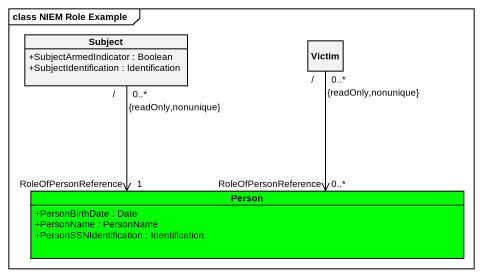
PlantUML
@startuml
mainframe class NIEM Role Example
hide circle
hide empty members
skinparam classAttributeIconSize 0
class Subject {
  +SubjectArmedIndicator : Boolean
  +SubjectIdentification : Identification
}
class Victim
class "Person" as Person_ #00FF00 {
  +PersonBirthDate : Date
  +PersonName : PersonName
  +PersonSSNIdentification : Identification
}
Subject "/\n0..*\n{readOnly,nonunique}" --> "RoleOfPersonReference\n1" Person_
Victim "/\n0..*\n{readOnly,nonunique}" --> "RoleOfPersonReference\n0..*" Person_
@enduml
